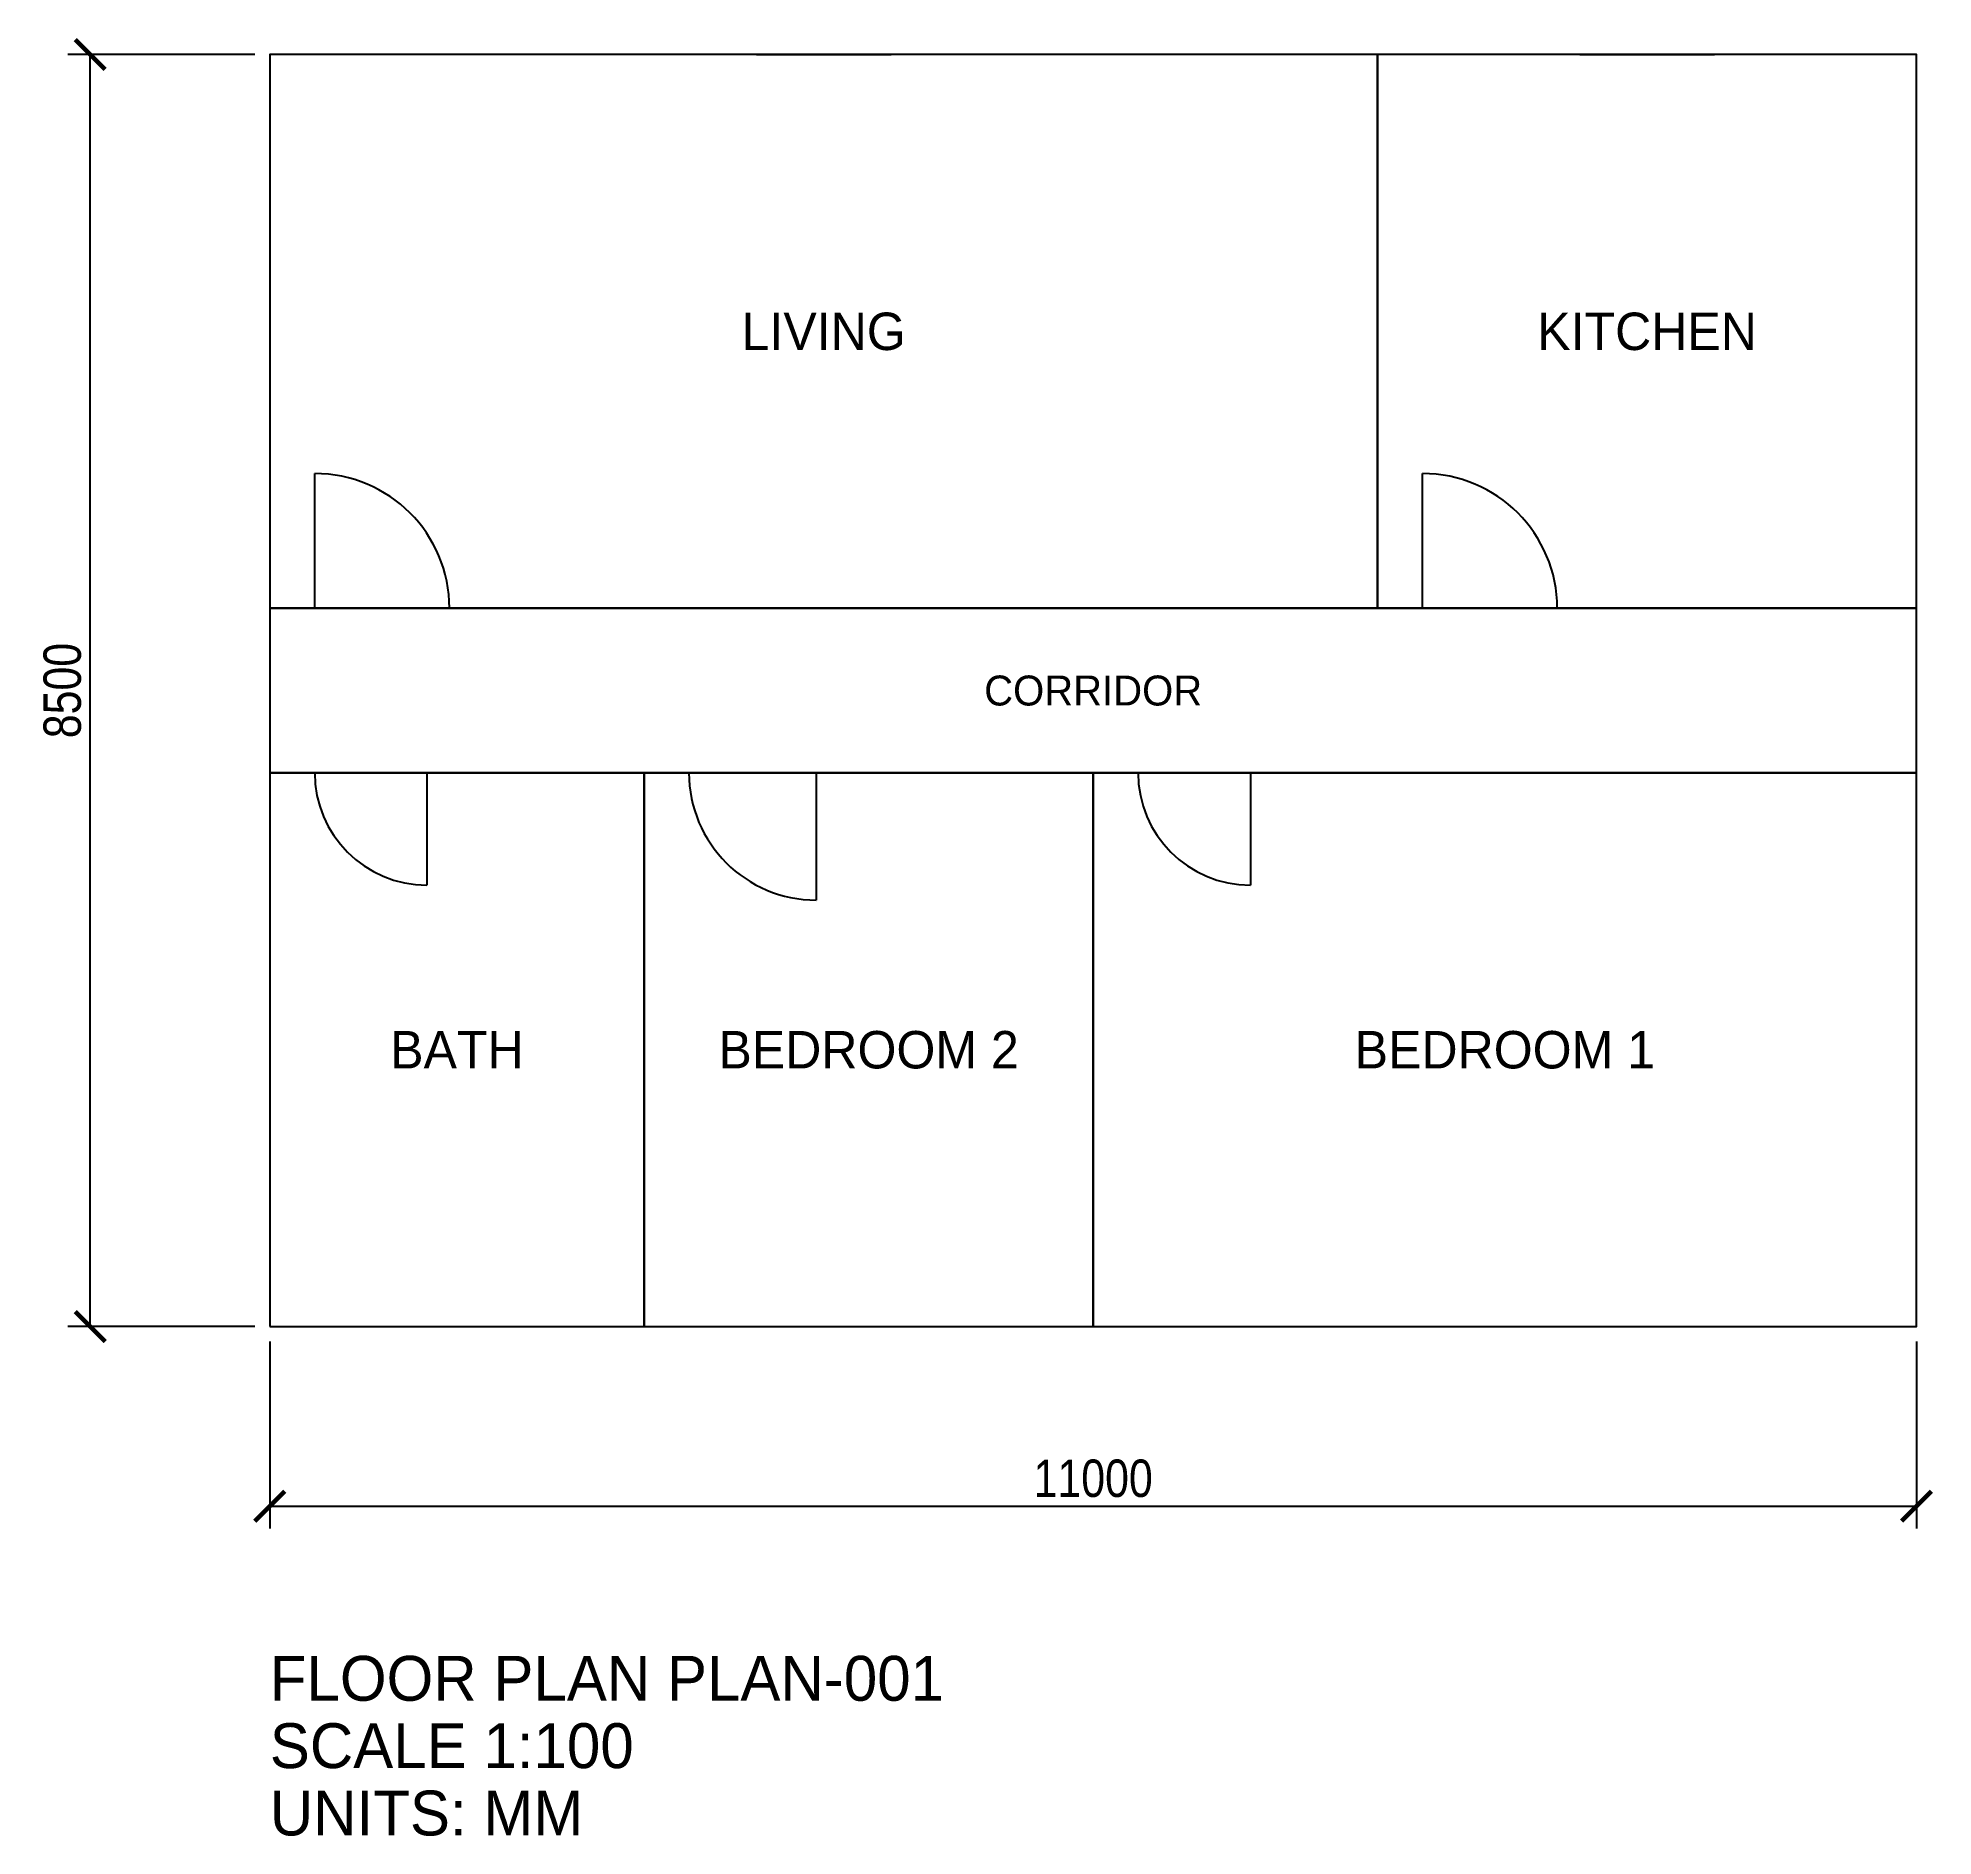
# Model space of a CAD drawing. Header units: millimetres. Extents: x -1549 to 11111, y -3404 to 8611.
import ezdxf
from ezdxf.enums import TextEntityAlignment as Align

# ---------------------------------------------------------------- set-up
doc = ezdxf.new("R2010")
doc.units = ezdxf.units.MM
for name, color, linetype in [('ANNOTATION', 6, 'Continuous'), ('CORRIDOR', 4, 'Continuous'), ('DIMENSIONS', 8, 'Continuous'), ('DOORS', 1, 'Continuous'), ('ROOM_NAMES', 170, 'Continuous'), ('ROOMS', 3, 'Continuous'), ('WALLS', 7, 'Continuous'), ('WINDOWS', 5, 'Continuous')]:
    doc.layers.add(name, color=color, linetype=linetype)
doc.styles.add('OpenSansCondensed-Light', font='OpenSansCondensed-Light.ttf')
doc.dimstyles.new('EZDXF', dxfattribs={"dimtxt": 0.25, "dimasz": 0.175, "dimexe": 0.375, "dimexo": 0.125, "dimgap": 0.1, "dimtad": 1, "dimlfac": 100, "dimzin": 12, "dimdsep": 46, "dimtxsty": 'OpenSansCondensed-Light', "dimblk": 'ARCHTICK', "dimcen": 2.5, "dimazin": 3, "dimtfac": 0.5, "dimtmove": 2, "dimatfit": 3})

# ---------------------------------------------------------------- blocks, each defined once
blk = doc.blocks.new('DOOR')
blk.add_line((0, 0), (0, 1))
blk.add_arc((0, 0), 1, 0, 90)
blk = doc.blocks.new('_ARCHTICK')
at = {"color": 0, "linetype": 'BYBLOCK', "const_width": 0.15}
blk.add_lwpolyline([(-0.5, -0.5), (0.5, 0.5)], dxfattribs=at)

msp = doc.modelspace()

# ---------------------------------------------------------------- linework, layer by layer
at = {"layer": 'CORRIDOR'}
msp.add_lwpolyline([(0, 3700), (11000, 3700), (11000, 4800), (0, 4800)], close=True, dxfattribs=at)
at = {"layer": 'ROOMS'}
for points in [[(0, 4800), (7400, 4800), (7400, 8500), (0, 8500)], [(7400, 4800), (11000, 4800), (11000, 8500), (7400, 8500)], [(0, 0), (2500, 0), (2500, 3700), (0, 3700)], [(2500, 0), (5500, 0), (5500, 3700), (2500, 3700)], [(5500, 0), (11000, 0), (11000, 3700), (5500, 3700)]]:
    msp.add_lwpolyline(points, close=True, dxfattribs=at)
at = {"layer": 'WALLS'}
for p, q in [((11000, 8500), (0, 8500)), ((0, 8500), (0, 0)), ((7400, 4800), (7400, 8500)), ((11000, 0), (11000, 8500)), ((0, 4800), (11000, 4800)), ((0, 3700), (11000, 3700)), ((2500, 0), (2500, 3700)), ((5500, 0), (5500, 3700)), ((0, 0), (11000, 0))]:
    msp.add_line(p, q, dxfattribs=at)
at = {"layer": 'WINDOWS'}
for p, q in [((3250, 8500), (4150, 8500)), ((8750, 8500), (9650, 8500)), ((7800, 0), (8700, 0))]:
    msp.add_line(p, q, dxfattribs=at)

# ---------------------------------------------------------------- block references
at = {"layer": 'DOORS', "xscale": 900, "yscale": 900}
for p in [(300, 4800), (7700, 4800)]:
    msp.add_blockref('DOOR', p, dxfattribs=at)
at = {"layer": 'DOORS', "rotation": 180}
for p, xscale, yscale in [((1050, 3700), 750, 750), ((3650, 3700), 850, 850), ((6550, 3700), 750, 750)]:
    msp.add_blockref('DOOR', p, dxfattribs=dict(at, xscale=xscale, yscale=yscale))

# ---------------------------------------------------------------- texts
at = {"layer": 'ANNOTATION'}
for s, p in [('FLOOR PLAN PLAN-001', (0, -2500)), ('SCALE 1:100', (0, -2950)), ('UNITS: MM', (0, -3400))]:
    msp.add_text(s, height=300, dxfattribs=at).set_placement(p)
at = {"layer": 'ROOM_NAMES'}
for s, height, p in [('LIVING', 250, (3700, 6650)), ('KITCHEN', 250, (9200, 6650)), ('CORRIDOR', 200, (5500, 4250)), ('BATH', 250, (1250, 1850)), ('BEDROOM 2', 250, (4000, 1850)), ('BEDROOM 1', 250, (8250, 1850))]:
    msp.add_text(s, height=height, dxfattribs=at).set_placement(p, align=Align.MIDDLE_CENTER)

# ---------------------------------------------------------------- dimensions: what is measured, and where the dimension line sits
at = {"layer": 'DIMENSIONS'}
msp.add_linear_dim(base=(-1200, 0), p1=(0, 0), p2=(0, 8500), angle=90, dimstyle='EZDXF', override={"dimtxt": 250, "dimasz": 200, "dimexe": 150, "dimexo": 100, "dimgap": 60, "dimlfac": 1}, dxfattribs=at).render()
msp.add_linear_dim(base=(0, -1200), p1=(0, 0), p2=(11000, 0), dimstyle='EZDXF', override={"dimtxt": 250, "dimasz": 200, "dimexe": 150, "dimexo": 100, "dimgap": 60, "dimlfac": 1}, dxfattribs=at).render()

doc.saveas('drawing.dxf')
